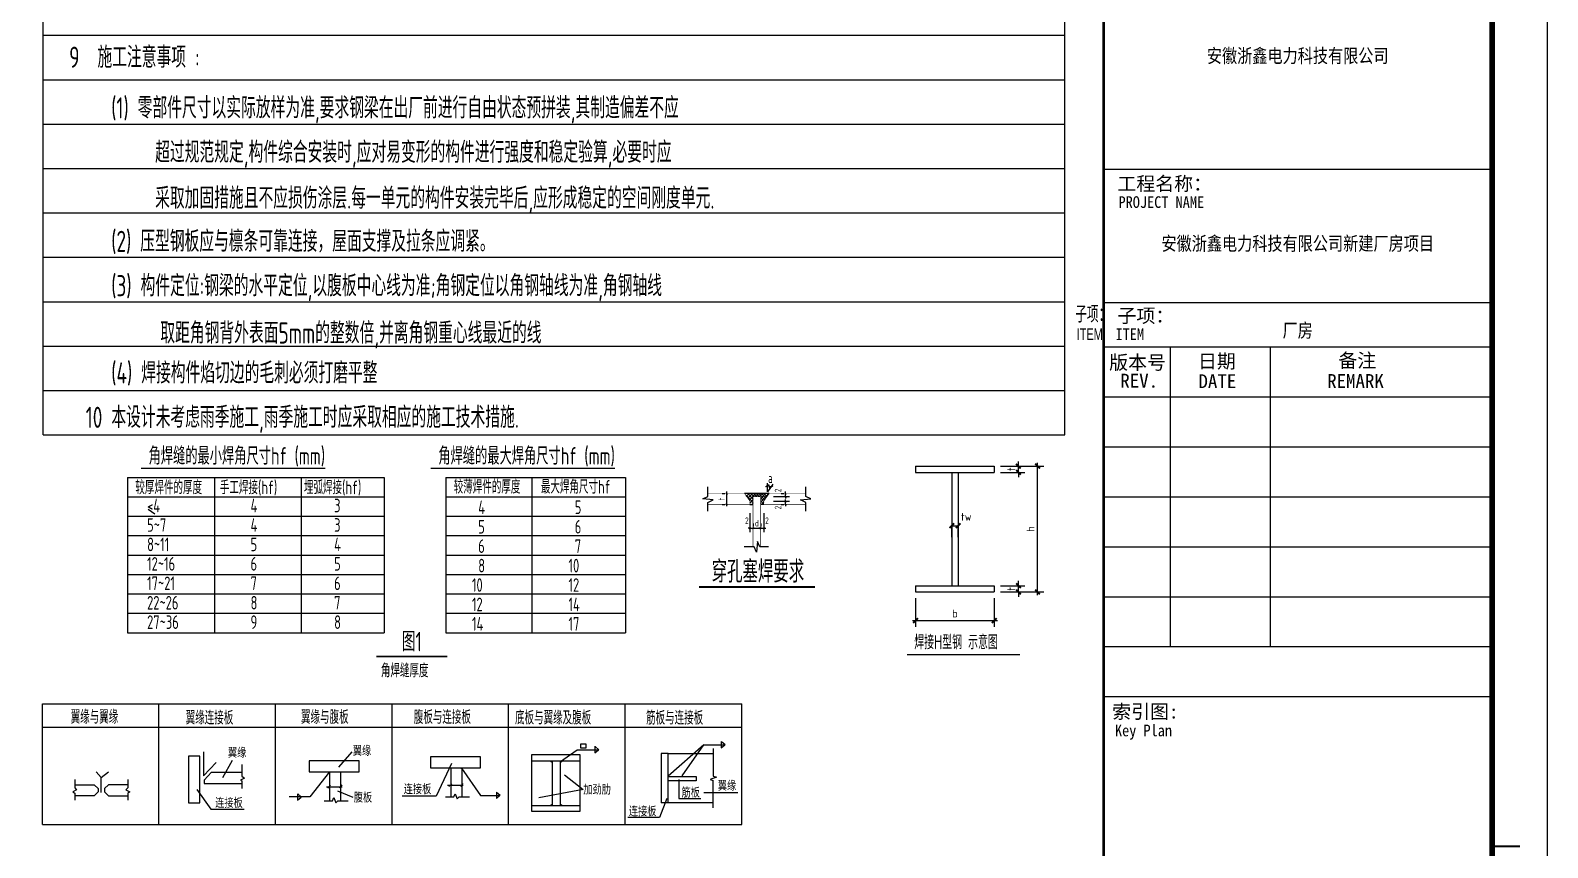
# Model space of a CAD drawing. Extents: x 899043 to 2598688, y -137197 to 211789.
# Drawn here: x 1051491 to 1092497, y 48503 to 70591 of the extents above; entities that cross this region are included whole.
import ezdxf
from ezdxf.enums import TextEntityAlignment as Align

# ---------------------------------------------------------------- set-up
doc = ezdxf.new("R2010")
doc.units = 0
doc.header["$LTSCALE"] = 1500
doc.header["$MEASUREMENT"] = 0
for name, color, linetype in [('00-tk', 151, 'Continuous'), ('1', 2, 'Continuous'), ('301', 7, 'Continuous'), ('DIM', 3, 'Continuous'), ('JZSM', 7, 'Continuous'), ('S', 86, 'Continuous'), ('WELD_TEXT', 7, 'Continuous'), ('分格线', 40, 'Continuous'), ('说明', 7, 'Continuous')]:
    doc.layers.add(name, color=color, linetype=linetype)
doc.layers.add('TK', color=252, linetype='Continuous', lineweight=13)
doc.styles.add('DS6HT', font='simhei.ttf', dxfattribs={"width": 0.8})
doc.styles.add('T&D', font='haiwenrs.shx', dxfattribs={"width": 0.7, "bigfont": 'hztxt.shx'})
doc.styles.add('TSSD_Dimension', font='Tssdeng.shx', dxfattribs={"width": 0.7, "bigfont": 'hztxt.shx'})
doc.styles.add('TSSD_Norm', font='Tssdeng.shx', dxfattribs={"bigfont": 'hztxt.shx'})
doc.dimstyles.new('TSSD_50_50', dxfattribs={"dimtxt": 175, "dimasz": 50, "dimexe": 50, "dimexo": 125, "dimgap": 50, "dimtad": 1, "dimdec": 0, "dimzin": 0, "dimdsep": 46, "dimtxsty": 'TSSD_Dimension', "dimblk": 'ARCHTICK', "dimblk1": 'ARCHTICK', "dimblk2": 'ARCHTICK', "dimcen": 0, "dimdle": 50, "dimclrt": 7, "dimadec": 0, "dimazin": 0, "dimtfac": 1, "dimtdec": 0, "dimtix": 1, "dimtmove": 2, "dimatfit": 3, "dimfxl": 0, "dimtolj": 1, "dimtzin": 0, "dimarcsym": 0})

# ---------------------------------------------------------------- blocks, each defined once
blk = doc.blocks.new('_ArchTick')
at = {"color": 0, "linetype": 'ByBlock', "const_width": 0.4}
blk.add_lwpolyline([(-0.5, -0.5), (0.5, 0.5)], dxfattribs=at)
blk = doc.blocks.new('*D923')
at = {"color": 0, "lineweight": -2}
for p, q in [((1070184.915442203, 58073.83595167809), (1070259.915442203, 58073.83595167809)), ((1070309.915442203, 57729.67158818257), (1070309.915442203, 58123.83595167809)), ((1070184.915442203, 57779.67158818257), (1070259.915442203, 57779.67158818257))]:
    blk.add_line(p, q, dxfattribs=at)
at = {"layer": 'Defpoints', "color": 0}
for p in [(1070309.915442203, 58073.83595167809), (1070309.915442203, 58073.83595167809), (1070309.915442203, 57779.67158818257)]:
    blk.add_point(p, dxfattribs=at)
at = {"color": 0, "lineweight": -2, "xscale": 50, "yscale": 50, "zscale": 50}
for p, rotation in [((1070309.915442203, 58073.83595167809), 90), ((1070309.915442203, 57779.67158818257), 270)]:
    blk.add_blockref('_ArchTick', p, dxfattribs=dict(at, rotation=rotation))
at = {"color": 7, "insert": (1070172.415442203, 57926.7537699305), "char_height": 175, "attachment_point": 5, "rotation": 90, "style": 'TSSD_Dimension'}
blk.add_mtext('\\A1;t', dxfattribs=at)
blk = doc.blocks.new('*D924')
at = {"color": 0, "lineweight": -2}
for p, q in [((1070940.135244046, 57134.03710568367), (1070890.135244046, 57134.03710568367)), ((1070940.135244046, 57259.03710568367), (1070940.135244046, 57184.03710568367)), ((1070940.135244046, 57134.03710568367), (1071025.185244048, 57134.03710568367)), ((1071025.185244048, 57259.03710568367), (1071025.185244048, 57184.03710568367)), ((1071025.185244048, 57134.03710568367), (1071075.185244048, 57134.03710568367))]:
    blk.add_line(p, q, dxfattribs=at)
at = {"layer": 'Defpoints', "color": 0}
for p in [(1070940.135244046, 57134.03710568367), (1071025.185244048, 57134.03710568367), (1071025.185244048, 57134.03710568367)]:
    blk.add_point(p, dxfattribs=at)
at = {"color": 0, "lineweight": -2, "xscale": 50, "yscale": 50, "zscale": 50}
blk.add_blockref('_ArchTick', (1070940.135244046, 57134.03710568367), dxfattribs=at)
at = {"color": 0, "lineweight": -2, "xscale": 50, "yscale": 50, "zscale": 50, "rotation": 180}
blk.add_blockref('_ArchTick', (1071025.185244048, 57134.03710568367), dxfattribs=at)
at = {"color": 7, "insert": (1070855.6640902, 57340.28710568373), "char_height": 175, "attachment_point": 5, "style": 'TSSD_Dimension'}
blk.add_mtext('\\A1;2', dxfattribs=at)
blk = doc.blocks.new('*D925')
at = {"color": 0, "lineweight": -2}
for p, q in [((1070975.185244048, 57134.03710568367), (1071279.305243844, 57134.03710568367)), ((1071025.185244048, 57259.03710568367), (1071025.185244048, 57184.03710568367)), ((1071229.305243844, 57259.03710568367), (1071229.305243844, 57184.03710568367))]:
    blk.add_line(p, q, dxfattribs=at)
at = {"layer": 'Defpoints', "color": 0}
for p in [(1071025.185244048, 57134.03710568367), (1071229.305243844, 57134.03710568367), (1071229.305243844, 57134.03710568367)]:
    blk.add_point(p, dxfattribs=at)
at = {"color": 0, "lineweight": -2, "xscale": 50, "yscale": 50, "zscale": 50, "rotation": 180}
blk.add_blockref('_ArchTick', (1071025.185244048, 57134.03710568367), dxfattribs=at)
at = {"color": 0, "lineweight": -2, "xscale": 50, "yscale": 50, "zscale": 50}
blk.add_blockref('_ArchTick', (1071229.305243844, 57134.03710568367), dxfattribs=at)
at = {"color": 7, "insert": (1071127.245243946, 57271.53710568367), "char_height": 175, "attachment_point": 5, "style": 'TSSD_Dimension'}
blk.add_mtext('\\A1;d', dxfattribs=at)
blk = doc.blocks.new('*D926')
at = {"color": 0, "lineweight": -2}
for p, q in [((1071229.305243844, 57134.03710568367), (1071179.305243844, 57134.03710568367)), ((1071229.305243844, 57259.03710568367), (1071229.305243844, 57184.03710568367)), ((1071229.305243844, 57134.03710568367), (1071314.355243846, 57134.03710568367)), ((1071314.355243846, 57259.03710568367), (1071314.355243846, 57184.03710568367)), ((1071314.355243846, 57134.03710568367), (1071364.355243846, 57134.03710568367))]:
    blk.add_line(p, q, dxfattribs=at)
at = {"layer": 'Defpoints', "color": 0}
for p in [(1071229.305243844, 57134.03710568367), (1071314.355243846, 57134.03710568367), (1071314.355243846, 57134.03710568367)]:
    blk.add_point(p, dxfattribs=at)
at = {"color": 0, "lineweight": -2, "xscale": 50, "yscale": 50, "zscale": 50}
blk.add_blockref('_ArchTick', (1071229.305243844, 57134.03710568367), dxfattribs=at)
at = {"color": 0, "lineweight": -2, "xscale": 50, "yscale": 50, "zscale": 50, "rotation": 180}
blk.add_blockref('_ArchTick', (1071314.355243846, 57134.03710568367), dxfattribs=at)
at = {"color": 7, "insert": (1071398.826397692, 57340.28710568373), "char_height": 175, "attachment_point": 5, "style": 'TSSD_Dimension'}
blk.add_mtext('\\A1;2', dxfattribs=at)
blk = doc.blocks.new('*D927')
at = {"color": 0, "lineweight": -2}
for p, q in [((1071778.067878461, 57864.7215881822), (1071853.067878461, 57864.7215881822)), ((1071903.067878461, 57864.7215881822), (1071903.067878461, 57914.7215881822)), ((1071903.067878461, 57779.67158818257), (1071903.067878461, 57864.7215881822)), ((1071778.067878461, 57779.67158818257), (1071853.067878461, 57779.67158818257)), ((1071903.067878461, 57779.67158818257), (1071903.067878461, 57729.67158818257))]:
    blk.add_line(p, q, dxfattribs=at)
at = {"layer": 'Defpoints', "color": 0}
for p in [(1071903.067878461, 57864.7215881822), (1071903.067878461, 57864.7215881822), (1071903.067878461, 57779.67158818257)]:
    blk.add_point(p, dxfattribs=at)
at = {"color": 0, "lineweight": -2, "xscale": 50, "yscale": 50, "zscale": 50}
for p, rotation in [((1071903.067878461, 57864.7215881822), 270), ((1071903.067878461, 57779.67158818257), 90)]:
    blk.add_blockref('_ArchTick', p, dxfattribs=dict(at, rotation=rotation))
at = {"color": 7, "insert": (1071696.81787846, 57695.20043433765), "char_height": 175, "attachment_point": 5, "rotation": 90, "style": 'TSSD_Dimension'}
blk.add_mtext('\\A1;2', dxfattribs=at)
blk = doc.blocks.new('*D928')
at = {"color": 0, "lineweight": -2}
for p, q in [((1071778.067878461, 58073.83595167809), (1071853.067878461, 58073.83595167809)), ((1071778.067878461, 57988.78595167822), (1071853.067878461, 57988.78595167822)), ((1071903.067878461, 58073.83595167809), (1071903.067878461, 58123.83595167809)), ((1071903.067878461, 57988.78595167822), (1071903.067878461, 58073.83595167809)), ((1071903.067878461, 57988.78595167822), (1071903.067878461, 57938.78595167822))]:
    blk.add_line(p, q, dxfattribs=at)
at = {"layer": 'Defpoints', "color": 0}
for p in [(1071903.067878461, 58073.83595167809), (1071903.067878461, 58073.83595167809), (1071903.067878461, 57988.78595167822)]:
    blk.add_point(p, dxfattribs=at)
at = {"color": 0, "lineweight": -2, "xscale": 50, "yscale": 50, "zscale": 50}
for p, rotation in [((1071903.067878461, 58073.83595167809), 270), ((1071903.067878461, 57988.78595167822), 90)]:
    blk.add_blockref('_ArchTick', p, dxfattribs=dict(at, rotation=rotation))
at = {"color": 7, "insert": (1071696.81787846, 58158.30710552522), "char_height": 175, "attachment_point": 5, "rotation": 90, "style": 'TSSD_Dimension'}
blk.add_mtext('\\A1;2', dxfattribs=at)
blk = doc.blocks.new('X1')
blk.add_line((0, 0), (-1, 0))
at = {"layer": '301', "const_width": 0.449999988079071}
blk.add_lwpolyline([(-0.5, -0.5), (0.5, 0.5)], dxfattribs=at)
blk = doc.blocks.new('A$C67844AE1')
at = {"layer": '00-tk'}
for p, q in [((126149.9999999999, 0), (126149.9999999999, 89099.99999999988)), ((114149.9999999999, 87599.99999999988), (114149.9999999999, 1500)), ((124649.9999999999, 1500), (124649.9999999999, 87599.99999999988)), ((114149.9999999999, 62850), (124649.9999999999, 62850)), ((114149.9999999999, 59250), (124649.9999999999, 59250)), ((114149.9999999999, 58050), (124649.9999999999, 58050)), ((114149.9999999999, 58050), (124649.9999999999, 58050)), ((114149.9999999999, 58050), (124649.9999999999, 58050)), ((114149.9999999999, 58050), (124649.9999999999, 58050)), ((114149.9999999999, 58050), (124649.9999999999, 58050)), ((115949.9999999999, 58050), (115949.9999999999, 49950)), ((118649.9999999999, 58050), (118649.9999999999, 49950)), ((114149.9999999999, 56700), (124649.9999999999, 56700)), ((114149.9999999999, 55350), (124649.9999999999, 55350)), ((114149.9999999999, 54000), (124649.9999999999, 54000)), ((114149.9999999999, 52650), (124649.9999999999, 52650)), ((114149.9999999999, 51300), (124649.9999999999, 51300)), ((114149.9999999999, 49950), (124649.9999999999, 49950)), ((114149.9999999999, 48600), (124649.9999999999, 48600))]:
    blk.add_line(p, q, dxfattribs=at)
at = {"layer": '00-tk', "const_width": 150}
blk.add_lwpolyline([(3750, 87599.99999999988), (124649.9999999999, 87599.99999999988), (124649.9999999999, 1500), (3750, 1500)], close=True, dxfattribs=at)
at = {"layer": '00-tk'}
for points, const_width in [([(114149.9999999999, 1500), (114149.9999999999, 87599.99999999988)], 75), ([(124649.9999999999, 44550), (125399.9999999999, 44550)], 52.5)]:
    blk.add_lwpolyline(points, dxfattribs=dict(at, const_width=const_width))
at = {"layer": '00-tk', "color": 0, "style": 'DS6HT', "width": 0.8}
for s, p in [('安徽浙鑫电力科技有限公司', (119395.3750982949, 65730.75006713124)), ('安徽浙鑫电力科技有限公司新建厂房项目', (119395.3750982949, 60657.59588219132)), ('厂房', (119395.3750982949, 58308.20961974096))]:
    blk.add_text(s, height=375, dxfattribs=at).set_placement(p, align=Align.CENTER)
at = {"layer": '00-tk', "style": 'DS6HT'}
for s, p in [('工程名称：', (114522.0485533475, 62274.09092794347)), ('子项：', (114524.0803183782, 58707.323229086)), ('版本号', (114299.2919918149, 57443.11904129677)), ('日期', (116699.3498214314, 57476.94950819656)), ('备注', (120494.7992731387, 57496.93219525495)), ('REV.', (114601.100333358, 56949.58586416778)), ('DATE', (116713.3709684795, 56935.63717643602)), ('REMARK', (120191.9678665855, 56941.15786171483)), ('索引图:', (114381.284670188, 48008.08245956793))]:
    blk.add_text(s, height=375, dxfattribs=at).set_placement(p)
at = {"layer": '00-tk', "style": 'DS6HT', "width": 0.9}
for s, p in [('PROJECT NAME', (114551.7836204626, 61805.98946392501)), ('ITEM', (114471.540930516, 58235.16790027509)), ('Key Plan', (114455.355518463, 47527.22126599832))]:
    blk.add_text(s, height=315, dxfattribs=at).set_placement(p)

msp = doc.modelspace()

# ---------------------------------------------------------------- linework, layer by layer
for p, q in [((1054115.351377925, 58510.73745886823), (1054115.351377925, 54310.73745886816)), ((1054115.351377925, 58510.73745886823), (1061054.382241489, 58510.73745886823)), ((1056463.896121473, 58510.73745886823), (1056463.896121473, 54310.73745886816)), ((1058812.428746879, 58510.73745886823), (1058812.428746879, 54310.73745886816)), ((1061054.382241489, 58510.73745886823), (1061054.382241489, 54310.73745886816)), ((1062721.880500073, 58510.73745886823), (1062721.880500073, 54310.73745886816)), ((1062721.880500073, 58510.73745886823), (1067579.635514353, 58510.73745886823)), ((1065047.290211478, 58510.73745886823), (1065047.290211478, 54310.73745886816)), ((1067579.635514353, 58510.73745886823), (1067579.635514351, 54310.73745886816)), ((1071410.940539951, 58114.88077761214), (1071410.940539951, 58349.64075412585)), ((1054115.351377925, 57985.73745886816), (1061054.382241489, 57985.73745886816)), ((1062721.880500073, 57985.73745886816), (1067579.635514353, 57985.73745886816)), ((1071577.962310397, 57988.78595171623), (1072009.920735574, 57988.78595171623)), ((1071577.962310397, 57864.72158818881), (1072009.920735574, 57864.72158818881)), ((1054115.351377925, 57460.73745886821), (1061054.382241489, 57460.73745886821)), ((1054677.63342816, 57654.91855537517), (1054855.940872711, 57527.79006599096)), ((1062721.880500073, 57460.73745886821), (1067579.635514351, 57460.73745886821)), ((1070940.135243872, 57543.17722773956), (1070940.135243872, 57033.23420615931)), ((1071314.355243745, 57543.17722773956), (1071314.355243745, 57033.23420615931)), ((1054115.351377925, 56935.73745886814), (1061054.382241489, 56935.73745886814)), ((1062721.880500073, 56935.73745886814), (1067579.635514351, 56935.73745886814)), ((1054115.351377925, 56410.73745886819), (1061054.382241489, 56410.73745886819)), ((1062721.880500073, 56410.73745886819), (1067579.635514351, 56410.73745886819)), ((1054115.351377925, 55885.73745886824), (1061054.382241489, 55885.73745886824)), ((1062721.880500073, 55885.73745886824), (1067579.635514351, 55885.73745886824)), ((1054115.351377925, 55360.73745886817), (1061054.382241489, 55360.73745886817)), ((1062721.880500073, 55360.73745886817), (1067579.635514351, 55360.73745886817)), ((1054115.351377925, 54835.73745886821), (1061054.382241489, 54835.73745886821)), ((1062721.880500073, 54835.73745886821), (1067579.635514351, 54835.73745886821)), ((1054115.351377925, 54310.73745886816), (1061054.382241489, 54310.73745886816)), ((1062721.880500073, 54310.73745886816), (1067579.635514351, 54310.73745886816)), ((1051817.726600766, 49131.49633083477), (1051817.726600766, 52386.49633083478)), ((1051817.726600766, 52386.49633083478), (1070717.726600766, 52386.49633083478)), ((1054967.726600766, 49131.49633083477), (1054967.726600766, 52386.49633083478)), ((1058117.726600766, 49131.49633083477), (1058117.726600766, 52386.49633083478)), ((1061267.726600766, 49131.49633083477), (1061267.726600766, 52386.49633083478)), ((1064417.726600766, 49131.49633083477), (1064417.726600766, 52386.49633083478)), ((1067567.726600766, 49131.49633083477), (1067567.726600766, 52386.49633083478)), ((1070717.726600766, 49131.49633083477), (1070717.726600766, 52386.49633083478)), ((1051817.726600766, 51756.49633083487), (1070717.726600766, 51756.49633083487)), ((1066515.198871512, 51296.28060319676), (1066360.633147433, 51296.30960018828)), ((1066360.633147433, 51296.30960018828), (1066360.633147433, 51197.98689429871)), ((1066515.198871512, 51197.98689429871), (1066515.198871512, 51296.28060319676)), ((1069690.664949184, 51281.89068279213), (1068731.687426789, 50434.30654510848)), ((1069108.109839, 50442.8558448119), (1069690.664949184, 51281.89068279213)), ((1069690.664949184, 51281.89068279213), (1070266.310855579, 51281.89068279213)), ((1070160.925110169, 51373.16334329773), (1070160.925110169, 51197.63897381948)), ((1070160.925110169, 51197.63897381948), (1070259.285202064, 51281.89068279213)), ((1070266.310855579, 51281.89068279213), (1070167.95089824, 51366.14239176489)), ((1056067.848931467, 50977.23076088807), (1055769.775314014, 50977.23076088807)), ((1055769.775314014, 50977.23076088807), (1055769.775314014, 49715.65275342653)), ((1056067.848931467, 49715.65275342653), (1056067.848931467, 50977.23076088807)), ((1056173.90966475, 51095.1451326091), (1056173.90966475, 50447.20846390577)), ((1056689.35580301, 50398.31999390837), (1056952.710582176, 50868.27929701876)), ((1059028.987068729, 50853.29992427473), (1059028.987068729, 50555.42734587558)), ((1060379.085321034, 50853.29992427473), (1059028.987068729, 50853.29992427473)), ((1059832.570252856, 50680.29464640877), (1060189.980396628, 51093.85878275137)), ((1060379.085321034, 50555.42734587558), (1060379.085321034, 50853.29992427473)), ((1062307.260035797, 50959.82818228408), (1062307.260035797, 50661.95560388493)), ((1063657.358288104, 50959.82818228408), (1062307.260035797, 50959.82818228408)), ((1063657.358288104, 50661.95560388493), (1063657.358288104, 50959.82818228408)), ((1066349.625329478, 51013.32905895064), (1065034.594569551, 51013.32905895064)), ((1065034.594569551, 51013.32905895064), (1065034.594569551, 49488.92227166553)), ((1065823.399153853, 50834.29426220935), (1066273.045019452, 51150.23824350203)), ((1066273.045019452, 51150.23824350203), (1066856.179379271, 51150.23824350203)), ((1066349.625329478, 49488.92227166553), (1066349.625329478, 51013.32905895064)), ((1066360.633147433, 51197.98689429871), (1066515.198871512, 51197.98689429871)), ((1066750.793633666, 51241.5109040075), (1066750.793633666, 51065.98653452928)), ((1066750.793633666, 51065.98653452928), (1066849.153725559, 51150.23824350203)), ((1066856.179379271, 51150.23824350203), (1066757.819421738, 51234.48995247467)), ((1068728.827502875, 51047.00586280075), (1068543.085725866, 51047.00586280075)), ((1068543.085725866, 51047.00586280075), (1068543.085725866, 49713.94224321921)), ((1068728.827502875, 49713.94224321921), (1068728.827502875, 51047.00586280075)), ((1068728.827502875, 51047.00586280075), (1069944.591606277, 51047.00586280075)), ((1069944.591606277, 51181.99965870465), (1069944.591606277, 50430.90443354084)), ((1053408.714487487, 50397.77841719094), (1053268.444652725, 50555.47570442765)), ((1053408.714487487, 50397.77841719094), (1053601.585762555, 50555.47570442765)), ((1056173.90966475, 50447.20846390577), (1056509.275544528, 50804.69075718656)), ((1056383.45636229, 50539.18289147307), (1056190.585087417, 50328.91980943957)), ((1056383.45636229, 50539.18289147307), (1057207.542229889, 50539.18289147307)), ((1057207.542229889, 50749.44587654887), (1057207.542229889, 50434.05139888619)), ((1059028.987068729, 50555.42734587558), (1060379.085321034, 50555.42734587558)), ((1059572.81025378, 50554.94519760591), (1059048.105758447, 49873.54850273565)), ((1059572.533132248, 50555.42734587558), (1059572.533132248, 49766.94110336233)), ((1059870.6067497, 50555.42734587558), (1059870.6067497, 49784.46300262572)), ((1062307.260035797, 50661.95560388493), (1063657.358288104, 50661.95560388493)), ((1062870.010270979, 50781.71358614687), (1062456.16698902, 49894.87777303893)), ((1062850.806099512, 50661.95560388493), (1062850.806099512, 49873.46936137168)), ((1063146.874788329, 50632.10795882615), (1063146.874788329, 50654.45066271804)), ((1063146.874788329, 50654.45066271804), (1063661.102318458, 49917.14337221567)), ((1063148.879716769, 50661.95560388493), (1063148.879716769, 49890.99126063507)), ((1066349.625329478, 50838.10987240163), (1065034.594569551, 50838.10987240163)), ((1065556.421896098, 50841.31521369316), (1065598.576221252, 50806.21035921838)), ((1065595.674312076, 50838.10987240163), (1065595.674312076, 49646.61946204249)), ((1065806.07926596, 50838.10987240163), (1065806.07926596, 49646.61946204249)), ((1065809.347712267, 50806.21035921838), (1065851.502037421, 50841.31521369316)), ((1065926.771499962, 50470.73505892642), (1066434.670012163, 50075.96927918712)), ((1052742.432268018, 50064.86204026488), (1052637.229791079, 50012.29624551711)), ((1052689.831096828, 50345.21271935184), (1052689.831096828, 50117.42773805495)), ((1052689.831096828, 50117.42773805495), (1052742.432268018, 50064.86204026488)), ((1052707.364775641, 50205.03733132951), (1053216.045823915, 50205.03733132951)), ((1053216.045823915, 50205.03733132951), (1053321.045823917, 50100.03733132954)), ((1053321.045823917, 50100.03733132954), (1053321.045823917, 50012.16475297922)), ((1053408.714487487, 49994.7743462537), (1053408.714487487, 50397.77841719094)), ((1053601.383151057, 50205.03733132951), (1053496.383151058, 50100.03733132954)), ((1053496.383151058, 50100.03733132954), (1053496.383151058, 50012.16475297922)), ((1054110.064199334, 50205.03733132951), (1053601.383151057, 50205.03733132951)), ((1054127.597878342, 50117.42773805495), (1054074.996706954, 50064.86204026488)), ((1054074.996706954, 50064.86204026488), (1054180.199183896, 50012.29624551711)), ((1054127.597878342, 50345.21271935184), (1054127.597878342, 50117.42773805495)), ((1055993.346695956, 50078.74773754027), (1056370.766715603, 49547.45730764225)), ((1056190.585087417, 50328.91980943957), (1056190.585087417, 50241.310216165)), ((1056190.585087417, 50241.310216165), (1057190.008551077, 50241.310216165)), ((1057277.677214649, 50381.48560418734), (1057172.474737706, 50328.91980943957)), ((1057172.474737706, 50328.91980943957), (1057207.542229889, 50311.39791017617)), ((1057207.542229889, 50434.05139888619), (1057277.677214649, 50381.48560418734)), ((1057207.542229889, 50311.39791017617), (1057207.542229889, 50101.13492510037)), ((1059495.044277952, 50149.10783912279), (1059918.436887572, 50149.10783912279)), ((1059607.372984262, 50187.9645342984), (1059533.927333049, 50110.25104703839)), ((1059794.948160797, 50041.1499399039), (1060208.791442756, 49871.96463341809)), ((1059905.475913929, 50196.59939848103), (1059844.991236161, 50114.5684791541)), ((1062766.577452822, 50192.7027086028), (1063189.970062439, 50192.7027086028)), ((1062878.906159129, 50231.55940377842), (1062805.460507916, 50153.84591656731)), ((1063177.009088797, 50240.19426800995), (1063116.52441103, 50158.16334868301)), ((1066434.670012163, 50075.96927918712), (1065230.762258348, 49850.38880593362)), ((1068728.827502875, 50430.32504812573), (1069488.680056891, 50430.32504812573)), ((1069484.226849526, 50305.41095009298), (1068728.897232795, 50305.41095009298)), ((1069012.392529072, 50342.57045947938), (1069012.392529072, 49835.4618316445)), ((1069484.226849526, 50428.14595306283), (1069484.226849526, 50305.41095009298)), ((1070036.330269426, 50403.79288870592), (1069864.084146265, 50349.1919133089)), ((1069864.084146265, 50349.1919133089), (1069944.591606277, 50322.23613157387)), ((1069944.591606277, 50430.90443354084), (1070036.330269426, 50403.79288870592)), ((1069944.591606277, 49578.94844731534), (1069944.591606277, 50322.23613157387)), ((1052637.229791079, 50012.29624551711), (1052689.831096828, 49977.25244699031)), ((1052689.831096828, 49977.25244699031), (1052689.831096828, 49784.51136117791)), ((1053216.045823915, 49907.16475297915), (1052707.364775641, 49907.16475297915)), ((1053216.045823915, 49907.16475297915), (1053321.045823917, 50012.16475297922)), ((1053496.383151058, 50012.16475297922), (1053601.383151057, 49907.16475297915)), ((1053601.383151057, 49907.16475297915), (1054110.064199334, 49907.16475297915)), ((1054180.199183896, 50012.29624551711), (1054127.597878342, 49977.25244699031)), ((1054127.597878342, 49977.25244699031), (1054127.597878342, 49784.51136117791)), ((1055769.775314014, 49715.65275342653), (1056067.848931467, 49715.65275342653)), ((1059048.105758447, 49873.54850273565), (1058489.162715059, 49873.54850273565)), ((1058711.822594618, 49961.55379681608), (1058711.822594618, 49786.02942733784)), ((1058711.822594618, 49786.02942733784), (1058810.182686513, 49870.28113631048)), ((1058817.208340028, 49870.28113631048), (1058718.848382691, 49954.53284528325)), ((1059432.263162928, 49766.94110336233), (1059660.201930376, 49766.94110336233)), ((1059660.201930376, 49766.94110336233), (1059695.269422558, 49854.55069658798)), ((1059695.269422558, 49854.55069658798), (1059747.870593945, 49714.37530861454)), ((1059747.870593945, 49714.37530861454), (1059800.471765138, 49766.94110336233)), ((1059800.471765138, 49766.94110336233), (1060081.011703584, 49766.94110336233)), ((1062456.16698902, 49894.87777303893), (1061538.367891517, 49894.87777303893)), ((1062710.536130192, 49873.46936137168), (1062938.474897443, 49873.46936137168)), ((1062938.474897443, 49873.46936137168), (1062973.542389823, 49961.07895464623)), ((1062973.542389823, 49961.07895464623), (1063026.143561015, 49820.90356662389)), ((1063026.143561015, 49820.90356662389), (1063078.744732205, 49873.46936137168)), ((1063078.744732205, 49873.46936137168), (1063359.284670651, 49873.46936137168)), ((1063661.102318458, 49917.14337221567), (1064180.676503964, 49913.41953981193)), ((1064084.981806539, 50005.1486662961), (1064084.981806539, 49829.62429686665)), ((1064084.981806539, 49829.62429686665), (1064183.341898432, 49913.87600583941)), ((1064190.367552144, 49913.87600583941), (1064092.007594611, 49998.12771481217)), ((1065034.594569551, 49646.61946204249), (1066349.625329478, 49646.61946204249)), ((1065556.421896098, 49647.74899737429), (1065598.576221252, 49689.87490033958)), ((1065809.347712267, 49689.87490033958), (1065858.527690934, 49647.74899737429)), ((1068694.617064623, 49834.45778177802), (1068496.049291752, 49317.19809166147)), ((1069944.591606277, 49713.94224321921), (1068543.085725866, 49713.94224321921)), ((1069012.392529072, 49835.4618316445), (1069608.095751265, 49835.4618316445)), ((1069690.664949184, 49997.1486869174), (1070611.698360965, 49997.1486869174)), ((1056370.766715603, 49547.45730764225), (1057273.697597999, 49547.45730764225)), ((1065034.594569551, 49488.92227166553), (1066349.625329478, 49488.92227166553)), ((1068496.049291752, 49317.19809166147), (1067638.837242099, 49317.19809166147)), ((1051817.726600766, 49131.49633083477), (1070717.726600766, 49131.49633083477))]:
    msp.add_line(p, q)
at = {"const_width": 47.24999999999999}
msp.add_lwpolyline([(1060843.771290893, 53672.04876436692), (1062763.713185178, 53672.04876436692)], dxfattribs=at)
at = {"layer": '1', "const_width": 38.2725}
msp.add_lwpolyline([(1075183.975950071, 53718.29532350825), (1078241.273838338, 53718.29532350825)], dxfattribs=at)
at = {"layer": 'DIM'}
for p, q in [((1077712.210816491, 58814.49132350847), (1078880.483639456, 58814.49132350847)), ((1077712.210816491, 58814.49132350847), (1078364.405798506, 58814.49132350847)), ((1077712.210816491, 58644.39132350861), (1078364.405798506, 58644.39132350861)), ((1078194.305798504, 58814.49132350847), (1078194.305798504, 58942.06632350851)), ((1078194.305798504, 58644.39132350861), (1078194.305798504, 58814.49132350847)), ((1078194.305798504, 58644.39132350861), (1078194.305798504, 58516.81632350855)), ((1078710.383639454, 55327.44132350857), (1078710.383639454, 58899.54132350834)), ((1077712.210816491, 55582.59132350831), (1078364.405798506, 55582.59132350831)), ((1077712.210816491, 55412.49132350844), (1078880.483639456, 55412.49132350844)), ((1077712.210816491, 55412.49132350844), (1078364.405798506, 55412.49132350844)), ((1078194.305798504, 55582.59132350831), (1078194.305798504, 55710.16632350835)), ((1078194.305798504, 55412.49132350844), (1078194.305798504, 55582.59132350831)), ((1078194.305798504, 55412.49132350844), (1078194.305798504, 55284.9163235084)), ((1075415.860816491, 55242.39132350858), (1075415.860816491, 54467.786972321)), ((1077542.110816491, 55242.39132350858), (1077542.110816491, 54467.786972321)), ((1075330.810816489, 54637.88697232086), (1077627.16081649, 54637.88697232086))]:
    msp.add_line(p, q, dxfattribs=at)
at = {"layer": 'DIM', "color": 3, "lineweight": 25}
for p, q in [((1076393.935816489, 56897.7133272863), (1076393.935816489, 57205.71499089696)), ((1076564.03581649, 56897.7133272863), (1076564.03581649, 57205.71499089696))]:
    msp.add_line(p, q, dxfattribs=at)
at = {"layer": 'DIM', "color": 3}
msp.add_line((1076393.935816489, 57204.43924088593), (1076564.03581649, 57204.43924088593), dxfattribs=at)
at = {"layer": 'S'}
for p, q in [((1075415.860816491, 58814.49132350847), (1075415.860816491, 58644.39132350861)), ((1075415.860816491, 58814.49132350847), (1077542.110816491, 58814.49132350847)), ((1075415.860816491, 58644.39132350861), (1077542.110816491, 58644.39132350861)), ((1076393.935816489, 58644.39132350861), (1076393.935816489, 55582.59132350831)), ((1076564.03581649, 58644.39132350861), (1076564.03581649, 55582.59132350831)), ((1077542.110816491, 58814.49132350847), (1077542.110816491, 58644.39132350861)), ((1075415.860816491, 55582.59132350831), (1075415.860816491, 55412.49132350844)), ((1075415.860816491, 55582.59132350831), (1077542.110816491, 55582.59132350831)), ((1075415.860816491, 55412.49132350844), (1077542.110816491, 55412.49132350844)), ((1077542.110816491, 55582.59132350831), (1077542.110816491, 55412.49132350844))]:
    msp.add_line(p, q, dxfattribs=at)
at = {"layer": '分格线', "linetype": 'Continuous'}
for p, q in [((1051834.914918615, 60856.77814437437), (1051834.914918612, 87256.77814438136)), ((1051834.914918617, 59656.7781443744), (1051834.914918615, 87256.77814438136)), ((1079446.914918613, 60856.77814437714), (1079446.914918613, 87256.77814438066)), ((1079446.914918613, 59656.7781443744), (1079446.914918613, 87256.77814438066)), ((1051834.914918615, 70456.77814437436), (1079446.914918613, 70456.77814437436)), ((1051834.914918615, 69256.7781443744), (1079446.914918613, 69256.7781443744)), ((1051834.914918615, 68056.77814437442), (1079446.914918613, 68056.77814437442)), ((1051834.914918615, 66856.77814437433), (1079446.914918613, 66856.77814437433)), ((1051834.914918615, 65656.77814437436), (1079446.914918613, 65656.77814437436)), ((1051834.914918615, 64456.7781443744), (1079446.914918613, 64456.7781443744)), ((1051834.914918615, 63256.77814437442), (1079446.914918613, 63256.77814437442)), ((1051834.914918615, 62056.77814437433), (1079446.914918613, 62056.77814437433)), ((1051834.914918615, 60856.77814437437), (1079446.914918613, 60856.77814437437)), ((1051834.914918615, 59656.7781443744), (1079446.914918613, 59656.7781443744))]:
    msp.add_line(p, q, dxfattribs=at)
at = {"layer": '说明', "linetype": 'Continuous', "lineweight": 25}
for p, q in [((1069805.025126251, 57990.68046897117), (1069805.025126251, 58258.080563849)), ((1071559.093340534, 58326.46490445938), (1071410.940539951, 58114.88077761214)), ((1072449.465361366, 57990.68046897117), (1072449.465361366, 58258.080563849)), ((1069666.643220189, 57926.88128414078), (1069805.025126251, 57990.68046897117)), ((1069948.462077498, 57900.00201957003), (1069666.643220189, 57926.88128414078)), ((1069805.025126251, 57829.37426561145), (1069948.462077498, 57900.00201957003)), ((1069805.025126251, 57599.5988518279), (1069805.025126251, 57829.37426561145)), ((1071460.778697531, 58073.83595171623), (1070793.711790088, 58073.83595171623)), ((1071025.185243872, 57826.06045712979), (1070832.87298727, 58030.08317118106)), ((1070838.592007631, 57988.51649399679), (1070919.014315199, 58073.83595171623)), ((1071025.185243872, 57919.05672167068), (1070879.290002967, 58073.83595171623)), ((1070885.009023483, 57944.76371346209), (1071006.672797611, 58073.83595171623)), ((1070921.84350838, 57890.84489369212), (1071094.331279865, 58073.83595171623)), ((1070940.135243872, 57817.25420194589), (1071025.185243872, 57907.48314598075)), ((1071047.116801414, 57988.78595171623), (1070966.948485378, 58073.83595171623)), ((1071117.243587378, 57988.78595171623), (1071037.075271337, 58073.83595171623)), ((1071101.821446238, 57988.78595171623), (1071181.989762276, 58073.83595171623)), ((1071187.370373179, 57988.78595171623), (1071107.202057301, 58073.83595171623)), ((1071339.965117163, 57901.2962777506), (1071177.328843102, 58073.83595171623)), ((1071189.47992865, 57988.78595171623), (1071269.648244687, 58073.83595171623)), ((1071229.305243746, 57845.04381799456), (1071444.965209512, 58073.83595171623)), ((1071229.305243746, 57938.04008253546), (1071357.306727101, 58073.83595171623)), ((1071310.07528668, 57858.60917600854), (1071229.305243746, 57944.29754387213)), ((1071314.355243745, 57779.67158818882), (1071229.305243746, 57869.90053222378)), ((1071369.854947646, 57943.98337949315), (1071247.455629065, 58073.83595171623)), ((1071255.343719355, 57779.67158818882), (1071314.355243745, 57842.27649740959)), ((1071399.74477797, 57986.6704813145), (1071317.582415025, 58073.83595171623)), ((1071437.107066075, 58040.02935843273), (1071405.240897278, 58073.83595171623)), ((1072306.028410121, 57900.00201957003), (1072587.84726743, 57926.88128414078)), ((1072449.465361366, 57829.37426561145), (1072306.028410121, 57900.00201957003)), ((1072587.84726743, 57926.88128414078), (1072449.465361366, 57990.68046897117)), ((1072449.465361366, 57599.5988518279), (1072449.465361366, 57829.37426561145)), ((1070940.135243872, 57779.67158818882), (1071025.185243872, 57779.67158818882)), ((1070992.36827228, 57779.67158818882), (1071025.185243872, 57814.48688143984)), ((1071244.228457944, 57779.67158818882), (1071229.305243746, 57795.50352057494)), ((1071314.355243745, 57779.67158818882), (1071229.305243746, 57779.67158818882)), ((1071048.658569775, 56630.85301795803), (1070781.258474896, 56630.85301795803)), ((1071112.457754682, 56492.47111189531), (1071048.658569775, 56630.85301795803)), ((1071139.337019252, 56774.28996912423), (1071112.457754682, 56492.47111189531)), ((1071209.964773213, 56630.85301795803), (1071139.337019252, 56774.28996912423)), ((1071439.740186916, 56630.85301795803), (1071209.964773213, 56630.85301795803))]:
    msp.add_line(p, q, dxfattribs=at)
at = {"layer": '说明', "linetype": 'Continuous', "lineweight": 25, "const_width": 17.01}
for points in [[(1070793.711790174, 58073.83595167809), (1069805.025126414, 58073.83595167809)], [(1070793.711790174, 58073.83595167809), (1070941.864590775, 57862.25182485902)], [(1070940.135244046, 57864.7215881822), (1070940.135244046, 57779.67158818257)], [(1071025.185244048, 57988.78595167822), (1071229.305243844, 57988.78595167822)], [(1071025.185244048, 57988.78595167822), (1071025.185244048, 56635.3929740147)], [(1071229.305243844, 57988.78595167822), (1071229.305243844, 56630.85301794225)], [(1071460.778697514, 58073.83595167809), (1071312.625897115, 57862.25182485902)], [(1071314.355243846, 57864.7215881822), (1071314.355243846, 57779.67158818257)], [(1071460.778697514, 58073.83595167809), (1072449.465361478, 58073.83595167809)], [(1069805.025126414, 57779.67158818257), (1070940.135244046, 57779.67158818257)], [(1071314.355243846, 57779.67158818257), (1072449.465361478, 57779.67158818257)]]:
    msp.add_lwpolyline(points, dxfattribs=at)
at = {"layer": '说明', "color": 6, "linetype": 'Continuous', "lineweight": 25, "const_width": 51.02999999999999}
msp.add_lwpolyline([(1072700.521273567, 55544.93660061552), (1069562.985311759, 55544.93660061552)], dxfattribs=at)

# ---------------------------------------------------------------- block references
for p, xscale, yscale, zscale, rotation in [((1071410.940539951, 58282.70268458992), 85.04999999849377, 85.04999999917345, 85.04999999916761, 165.3215797795162), ((1071507.199231372, 58252.35243580193), 85.05000000178654, 85.05000000112341, 85.05000000112773, 339.6784202709771)]:
    msp.add_blockref('X1', p, dxfattribs=dict(xscale=xscale, yscale=yscale, zscale=zscale, rotation=rotation))
at = {"layer": 'DIM'}
for p, xscale, yscale, zscale, rotation in [((1078194.305798504, 58814.49132350847), 127.5750000000698, 127.5750000000698, 127.5750000000698, 270), ((1078194.305798504, 58644.39132350861), 127.5750000000698, 127.5750000000698, 127.5750000000698, 90), ((1078710.383639454, 58814.49132350847), 127.5750000000698, 127.5750000000698, 127.5750000000698, 90), ((1078194.305798504, 55582.59132350831), 127.5750000000698, 127.5750000000698, 127.5750000000698, 270), ((1078194.305798504, 55412.49132350844), 127.5750000000698, 127.5750000000698, 127.5750000000698, 90), ((1078710.383639454, 55412.49132350844), 127.5750000000698, 127.5750000000698, 127.5750000000698, 270), ((1075415.860816491, 54637.88697232086), 127.5750000025146, 127.5750000018161, 127.5750000018161, 180)]:
    msp.add_blockref('_ArchTick', p, dxfattribs=dict(at, xscale=xscale, yscale=yscale, zscale=zscale, rotation=rotation))
at = {"layer": 'DIM', "color": 3, "xscale": 127.5749990483746, "yscale": 127.5749990483746, "zscale": 127.5749990483746, "rotation": 180}
msp.add_blockref('_ArchTick', (1076393.935816489, 57204.43924088593), dxfattribs=at)
at = {"layer": 'DIM', "color": 3, "xscale": 127.5749990483746, "yscale": 127.5749990483746, "zscale": 127.5749990483746}
msp.add_blockref('_ArchTick', (1076564.03581649, 57204.43924088593), dxfattribs=at)
at = {"layer": 'DIM', "xscale": 127.5750000025146, "yscale": 127.5750000018161, "zscale": 127.5750000018161}
msp.add_blockref('_ArchTick', (1077542.110816491, 54637.88697232086), dxfattribs=at)
at = {"layer": 'WELD_TEXT', "linetype": 'ByBlock'}
msp.add_blockref('A$C67844AE1', (966346.9149179148, 3985.366962356144), dxfattribs=at)

# ---------------------------------------------------------------- texts
at = {"style": 'TSSD_Norm', "width": 0.7}
for s, height, p in [('9  施工注意事项 :', 570, (1052540.28384055, 69579.63843103865)), ('(1) 零部件尺寸以实际放样为准,要求钢梁在出厂前进行自由状态预拼装,其制造偏差不应', 570, (1053675.950979084, 68210.49557968028)), ('超过规范规定,构件综合安装时,应对易变形的构件进行强度和稳定验算,必要时应', 570, (1054864.113685338, 67010.4906066133)), ('采取加固措施且不应损伤涂层.每一单元的构件安装完毕后,应形成稳定的空间刚度单元.', 570, (1054864.158734156, 65770.95969470956)), ('(2) 压型钢板应与檩条可靠连接，屋面支撑及拉条应调紧。', 570, (1053675.950979084, 64604.53287199969)), ('(3) 构件定位:钢梁的水平定位,以腹板中心线为准;角钢定位以角钢轴线为准,角钢轴线', 570, (1053675.950979084, 63404.5328719996)), ('取距角钢背外表面5mm的整数倍,并离角钢重心线最近的线', 570, (1055004.981354801, 62126.42090404205)), ('(4) 焊接构件焰切边的毛刺必须打磨平整', 570, (1053675.950979084, 61047.68416523081)), ('10 本设计未考虑雨季施工,雨季施工时应采取相应的施工技术措施.', 570, (1052987.288564343, 59848.35544856537)), ('%%U 角焊缝的最小焊角尺寸hf (mm)', 472.4999999999999, (1054485.361250201, 58854.40033208617)), ('%%U 角焊缝的最大焊角尺寸hf (mm)', 472.4999999999999, (1062316.238555014, 58854.40033208617)), ('较厚焊件的厚度', 367.5, (1054330.060137735, 58054.24904862227)), ('手工焊接(hf)', 367.5, (1056613.509733674, 58054.24904862227)), ('埋弧焊接(hf)', 367.5, (1058885.605828133, 58054.24904862227)), ('较薄焊件的厚度', 367.5, (1062933.73786733, 58070.04347703164)), ('最大焊角尺寸hf', 367.5, (1065288.516413472, 58070.04347703164)), ('<4', 367.5, (1054646.647520103, 57564.90186844522)), ('4', 367.5, (1057441.969732917, 57564.90186844522)), ('3', 367.5, (1059700.976539081, 57564.90186844522)), ('4', 367.5, (1063595.134033496, 57517.86564268994)), ('5', 367.5, (1066204.354960083, 57517.86564268994)), ('5~7', 367.5, (1054646.647520103, 57038.92848470117)), ('4', 367.5, (1057441.969732917, 57038.92848470117)), ('3', 367.5, (1059700.976539081, 57038.92848470117)), ('5', 367.5, (1063595.134033496, 56991.89225894382)), ('6', 367.5, (1066204.354960083, 56991.89225894382)), ('8~11', 367.5, (1054646.647520103, 56513.92848469915)), ('5', 367.5, (1057441.969732917, 56513.92848469915)), ('4', 367.5, (1059700.976539081, 56513.92848469915)), ('6', 367.5, (1063595.134033496, 56466.89225894387)), ('7', 367.5, (1066204.354960083, 56466.89225894387)), ('12~16', 367.5, (1054646.647520103, 55988.92848469908)), ('6', 367.5, (1057441.969732917, 55988.92848469908)), ('5', 367.5, (1059700.976539081, 55988.92848469908)), ('8', 367.5, (1063595.134033496, 55941.89225894392)), ('10', 367.5, (1066034.690527734, 55941.89225894392)), ('17~21', 367.5, (1054646.647520103, 55463.92848469914)), ('7', 367.5, (1057441.969732917, 55463.92848469914)), ('6', 367.5, (1059700.976539081, 55463.92848469914)), ('10', 367.5, (1063425.469601146, 55416.89225894384)), ('12', 367.5, (1066034.690527734, 55416.89225894384)), ('22~26', 367.5, (1054646.647520103, 54938.92848469906)), ('8', 367.5, (1057441.969732917, 54938.92848469906)), ('7', 367.5, (1059700.976539081, 54938.92848469906)), ('12', 367.5, (1063425.469601146, 54891.8922589439)), ('14', 367.5, (1066034.690527734, 54891.8922589439)), ('27~36', 367.5, (1054646.647520103, 54413.92848469911)), ('9', 367.5, (1057441.969732917, 54413.92848469911)), ('8', 367.5, (1059700.976539081, 54413.92848469911)), ('14', 367.5, (1063425.469601146, 54366.89225894383)), ('17', 367.5, (1066034.690527734, 54366.89225894383)), ('焊接H型钢 示意图', 382.7249999999999, (1075379.587040994, 53864.44900437453)), ('翼缘', 262.5, (1060206.376888864, 50984.41418476628)), ('翼缘', 262.5, (1056831.749087301, 50933.63917144234)), ('连接板', 262.5, (1061582.862532185, 49948.8795633659)), ('加劲肋', 262.5, (1066435.716361683, 49937.68638254827)), ('筋板', 262.5, (1069089.534573378, 49857.31866713363)), ('翼缘', 262.5, (1070071.489636209, 50042.67196871333)), ('连接板', 262.5, (1056486.810930185, 49578.32933663849)), ('腹板', 262.5, (1060233.485473581, 49723.16159534252)), ('连接板', 262.5, (1067666.799353305, 49349.2193950153))]:
    msp.add_text(s, height=height, dxfattribs=at).set_placement(p)
at = {"color": 241, "style": 'TSSD_Norm', "width": 0.7}
for s, height, p in [('图1', 525, (1061532.329527291, 53808.82557012566)), ('角焊缝厚度', 367.5, (1060964.452532808, 53105.57718153829))]:
    msp.add_text(s, height=height, dxfattribs=at).set_placement(p)
at = {"color": 7, "insert": (1071491.745243945, 58490.03710568373), "char_height": 262.4999999999999, "attachment_point": 5, "style": 'TSSD_Dimension'}
msp.add_mtext('\\A1;a', dxfattribs=at)
at = {"layer": 'DIM', "color": 3, "char_height": 212.6249999999999, "attachment_point": 5, "rotation": 90, "style": 'TSSD_Norm'}
for s, insert in [('\\A1;t', (1078002.943298489, 58729.44132349109)), ('\\A1;h', (1078519.02113937, 57113.49132349101)), ('\\A1;t', (1078002.943298489, 55497.54132349094))]:
    msp.add_mtext(s, dxfattribs=dict(at, insert=insert))
at = {"layer": 'DIM', "color": 3, "char_height": 212.6249999999999, "attachment_point": 5, "style": 'TSSD_Norm'}
for s, insert in [('\\A1;tw', (1076783.691701071, 57444.99141915046)), ('\\A1;b', (1076478.985816524, 54829.24947228756))]:
    msp.add_mtext(s, dxfattribs=dict(at, insert=insert))
at = {"layer": 'JZSM', "style": 'TSSD_Norm', "width": 0.7}
for s, p in [('翼缘与翼缘', (1052580.796748921, 51851.95143892652)), ('翼缘连接板', (1055689.99563124, 51830.9252293872)), ('翼缘与腹板', (1058805.077514099, 51848.24932675097)), ('腹板与连接板', (1061854.760394078, 51847.21207526499)), ('底板与翼缘及腹板', (1064590.312275831, 51831.24668971394)), ('筋板与连接板', (1068130.533287702, 51827.64721849684))]:
    msp.add_text(s, height=367.5, dxfattribs=at).set_placement(p)
at = {"layer": 'TK', "style": 'T&D', "width": 0.7}
for s, height, p in [('子项：', 449.9999999885404, (1079731.127963253, 62692.69018998527)), ('ITEM', 314.9999999919783, (1079768.455849121, 62220.5348611864))]:
    msp.add_text(s, height=height, dxfattribs=at).set_placement(p)
at = {"layer": '说明', "linetype": 'Continuous', "lineweight": 25, "style": 'TSSD_Norm', "width": 0.7}
msp.add_text('穿孔塞焊要求', height=595.3499999999999, dxfattribs=at).set_placement((1069903.679637742, 55667.0202625315))

# ---------------------------------------------------------------- dimensions: what is measured, and where the dimension line sits
dim = msp.add_linear_dim(base=(1070309.915442203, 58073.83595167809), p1=(1070309.915442203, 57779.67158818257), p2=(1070309.915442203, 58073.83595167809), angle=90, text='t', dimstyle='TSSD_50_50')
dim.commit()
dim.dimension.update_dxf_attribs({"geometry": '*D923', "text_midpoint": (1070172.415442203, 57926.7537699305)})
for base, p1, p2, picture, middle in [((1071903.067878461, 58073.83595167809), (1071903.067878461, 57988.78595167822), (1071903.067878461, 58073.83595167809), '*D928', (1071696.81787846, 58158.30710552522)), ((1071903.067878461, 57864.7215881822), (1071903.067878461, 57779.67158818257), (1071903.067878461, 57864.7215881822), '*D927', (1071696.81787846, 57695.20043433765))]:
    dim = msp.add_linear_dim(base=base, p1=p1, p2=p2, angle=90, text='2', dimstyle='TSSD_50_50')
    dim.commit()
    dim.dimension.update_dxf_attribs({"geometry": picture, "text_midpoint": middle, "dimtype": 160})
for base, p1, p2, picture, middle in [((1071025.185244048, 57134.03710568367), (1070940.135244046, 57134.03710568367), (1071025.185244048, 57134.03710568367), '*D924', (1070855.6640902, 57340.28710568373)), ((1071314.355243846, 57134.03710568367), (1071229.305243844, 57134.03710568367), (1071314.355243846, 57134.03710568367), '*D926', (1071398.826397692, 57340.28710568373))]:
    dim = msp.add_linear_dim(base=base, p1=p1, p2=p2, text='2', dimstyle='TSSD_50_50')
    dim.commit()
    dim.dimension.update_dxf_attribs({"geometry": picture, "text_midpoint": middle, "dimtype": 160})
dim = msp.add_linear_dim(base=(1071229.305243844, 57134.03710568367), p1=(1071025.185244048, 57134.03710568367), p2=(1071229.305243844, 57134.03710568367), text='d', dimstyle='TSSD_50_50')
dim.commit()
dim.dimension.update_dxf_attribs({"geometry": '*D925', "text_midpoint": (1071127.245243946, 57271.53710568367)})

doc.saveas('drawing.dxf')
